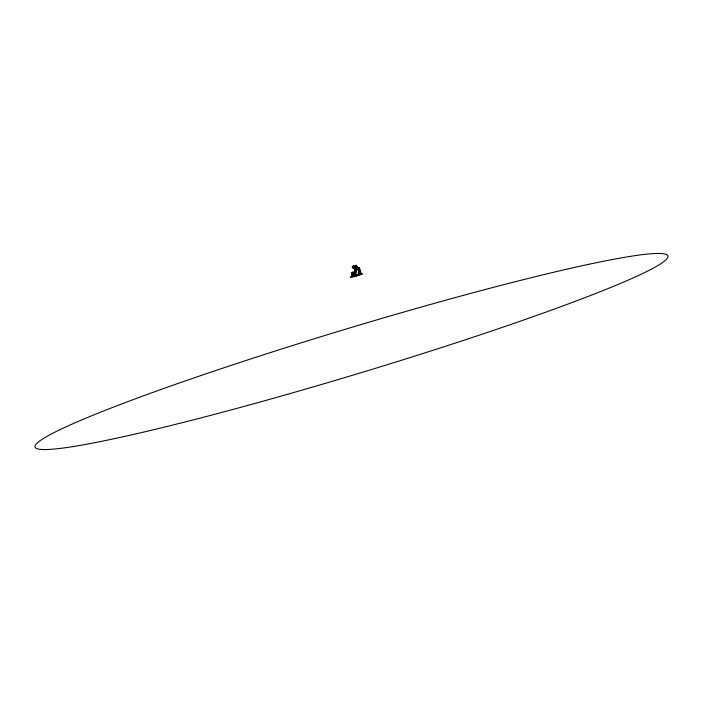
<?xml version="1.0" encoding="UTF-8"?>
<svg xmlns="http://www.w3.org/2000/svg" width="703" height="703" viewBox="0 0 703 703"><rect width="100%" height="100%" fill="white"/><g stroke="black" fill="none" stroke-linecap="round" stroke-linejoin="round"><path stroke-width="1.05" d="M351.992 272.685L353.099 272.202L351.992 272.685L351.746 276.534L359.418 273.748M353.811 268.695L352.326 267.368L352.396 266.393L355.024 265.549L355.331 266.121M351.975 276.499L352.221 272.65M353.424 268.616L352.396 266.393M354.83 272.087L354.567 273.862L354.83 272.087L353.337 272.492L353.091 276.332L360.648 273.783M354.338 273.889L355.744 274.117L356.825 266.955L355.648 266.701L355.384 268.467L354.76 268.414L353.671 267.175L353.732 266.191L356.359 265.347L359.734 274.126L360.832 273.968L358.952 267.746L356.131 268.159M353.31 276.305L353.556 272.456L354.444 272.008M355.384 268.467L353.899 267.14L353.961 266.165L356.359 265.347M353.495 272.289C352.344 276.209 354.163 272.035 352.871 272.237M355.112 268.203L354.18 274.346L355.261 267.184M355.156 268.502C355.085 262.94 358.205 272.571 355.419 266.736L356.825 266.955M355.516 274.144L356.606 266.982M358.952 267.746L359.4 267.588L361.28 273.819L360.191 273.977L358.934 270.585L360.024 274.53L359.418 274.179M354.435 275.418L357.265 274.46M350.806 277.193L354.558 276.648L362.115 274.091L361.966 273.59L354.409 276.138L350.656 276.692L350.806 277.193L360.867 273.748M358.486 274.311L358.635 274.82L358.934 274.161M356.07 275.884L355.92 275.374L356.07 275.884L358.187 275.207L357.809 274.741L358.187 275.207M355.024 265.549L355.103 266.156M355.648 268.142L359.4 267.588M356.14 265.382L358.012 268.423M358.846 274.17L359.962 274.012M358.398 274.328L359.514 274.161L357.792 268.458M362.115 274.091L358.363 274.645L358.214 274.135M358.635 274.82L360.024 274.53M354.567 273.862L355.744 274.117M359.154 270.558L360.551 273.151M358.934 270.585L360.112 272.782M354.409 276.138L354.558 276.648M359.022 270.901L358.574 271.05L359.022 270.901M356.693 274.899L356.623 275.435L356.693 274.899M354.804 275.541L354.734 276.077L354.804 275.541M182.692 422.565A330.559 23.058 -16.8 0 0 667.78 257.456A330.559 23.058 -16.8 0 0 204.028 374.479A330.559 23.058 -16.8 0 0 182.692 422.565"/></g></svg>
